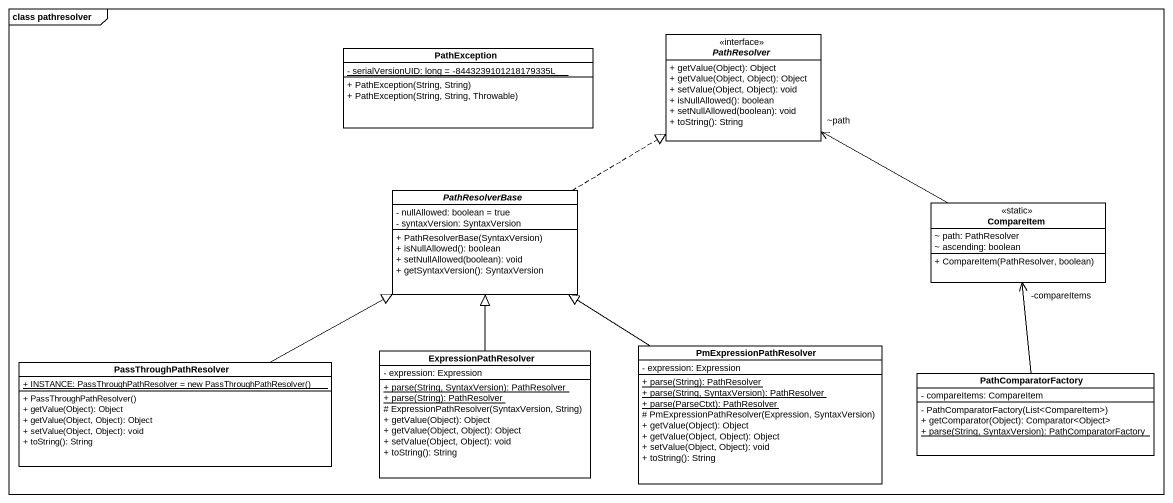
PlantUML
@startuml
mainframe class pathresolver
hide circle
hide empty members
skinparam classAttributeIconSize 0
class PathException {
  {static} - serialVersionUID: long = -8443239101218179335L
  + PathException(String, String)
  + PathException(String, String, Throwable)
}
interface PathResolver <<interface>> {
  + getValue(Object): Object
  + getValue(Object, Object): Object
  + setValue(Object, Object): void
  + isNullAllowed(): boolean
  + setNullAllowed(boolean): void
  + toString(): String
}
abstract class PathResolverBase {
  - nullAllowed: boolean = true
  - syntaxVersion: SyntaxVersion
  + PathResolverBase(SyntaxVersion)
  + isNullAllowed(): boolean
  + setNullAllowed(boolean): void
  + getSyntaxVersion(): SyntaxVersion
}
class CompareItem <<static>> {
  ~ path: PathResolver
  ~ ascending: boolean
  + CompareItem(PathResolver, boolean)
}
class PassThroughPathResolver {
  {static} {field} + INSTANCE: PassThroughPathResolver = new PassThroughPathResolver()
  + PassThroughPathResolver()
  + getValue(Object): Object
  + getValue(Object, Object): Object
  + setValue(Object, Object): void
  + toString(): String
}
class ExpressionPathResolver {
  - expression: Expression
  {static} + parse(String, SyntaxVersion): PathResolver
  {static} + parse(String): PathResolver
  # ExpressionPathResolver(SyntaxVersion, String)
  + getValue(Object): Object
  + getValue(Object, Object): Object
  + setValue(Object, Object): void
  + toString(): String
}
class PmExpressionPathResolver {
  - expression: Expression
  {static} + parse(String): PathResolver
  {static} + parse(String, SyntaxVersion): PathResolver
  {static} + parse(ParseCtxt): PathResolver
  # PmExpressionPathResolver(Expression, SyntaxVersion)
  + getValue(Object): Object
  + getValue(Object, Object): Object
  + setValue(Object, Object): void
  + toString(): String
}
class PathComparatorFactory {
  - compareItems: CompareItem
  - PathComparatorFactory(List<CompareItem>)
  + getComparator(Object): Comparator<Object>
  {static} + parse(String, SyntaxVersion): PathComparatorFactory
}
PathResolverBase .right.|> PathResolver
CompareItem -left-> "~path" PathResolver
PassThroughPathResolver -right-|> PathResolverBase
ExpressionPathResolver -up-|> PathResolverBase
PmExpressionPathResolver -up-|> PathResolverBase
PathComparatorFactory -up-> "-compareItems" CompareItem
@enduml
